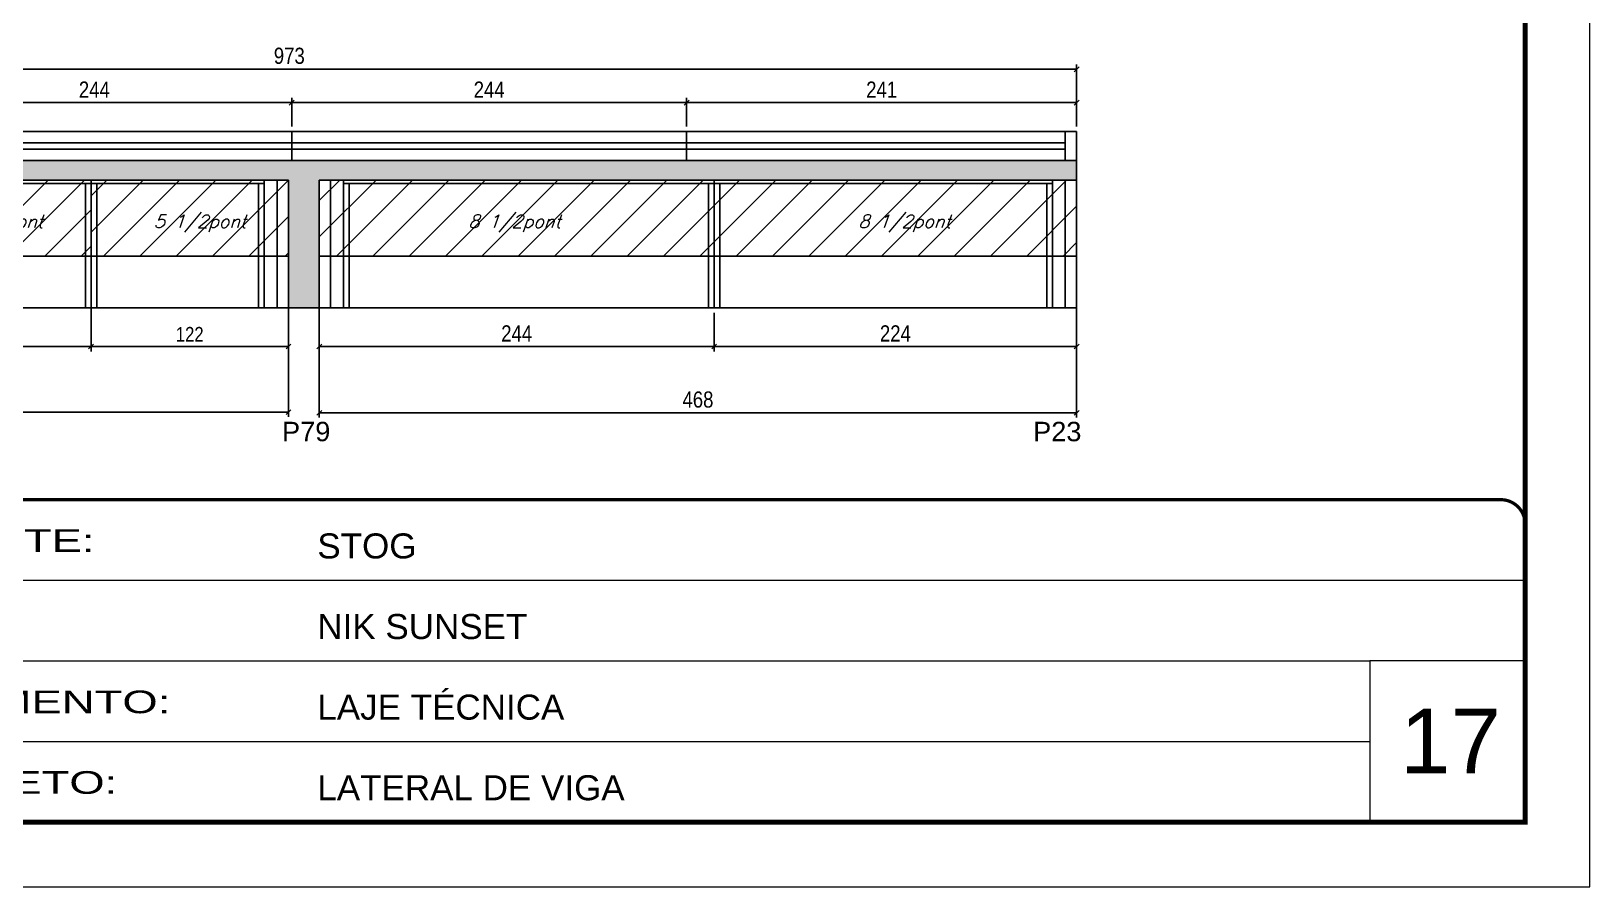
# Model space of a CAD drawing. Extents: x -10448 to -1189, y -11772 to 17235.
# Drawn here: x -9926 to -8963, y 11200 to 11729 of the extents above; entities that cross this region are included whole.
import ezdxf

# ---------------------------------------------------------------- set-up
doc = ezdxf.new("R2010")
doc.units = 0
doc.linetypes.add('CONTINUO', pattern=[0])
doc.linetypes.add('DASHED', pattern=[0.75, 0.5, -0.25])
for name, color, linetype in [('5', 5, 'Continuous'), ('COTA', 241, 'Continuous'), ('Painéis', 200, 'Continuous'), ('Reaproveitamento', 251, 'Continuous'), ('SARR_2.2x7', 40, 'Continuous'), ('SARR_3.5x7', 81, 'Continuous'), ('texto', 7, 'Continuous')]:
    doc.layers.add(name, color=color, linetype=linetype)
for name, color, linetype, lineweight in [('CARIMBO', 255, 'Continuous', 9), ('Folhas', 255, 'Continuous', 9), ('SARRAFO DE PRESSAO', 251, 'DASHED', 9)]:
    doc.layers.add(name, color=color, linetype=linetype, lineweight=lineweight)
doc.styles.add('ARIAL', font='arial.ttf')
doc.styles.add('COTA TECNICA', font='techl___.ttf', dxfattribs={"height": 10})
doc.styles.add('COTA TECNICA-50', font='techl___.ttf', dxfattribs={"height": 9})
doc.styles.add('Romans', font='romans.shx')
doc.styles.get("Standard").update_dxf_attribs({"font": 'arial.ttf'})
doc.styles.add('Tecnologia', font='')
doc.styles.get('Tecnologia').set_extended_font_data('Forgotten Futurist')
doc.dimstyles.new('COTA PAINEL-50', dxfattribs={"dimtxt": 9, "dimasz": 3, "dimexe": 3, "dimexo": 3, "dimgap": 3, "dimtad": 1, "dimdec": 1, "dimzin": 12, "dimdsep": 46, "dimtxsty": 'COTA TECNICA-50', "dimblk1": 'OBLIQUE', "dimblk2": 'OBLIQUE', "dimsah": 1, "dimcen": 0.9, "dimclrd": 4, "dimclre": 4, "dimclrt": 240, "dimadec": 1, "dimazin": 3, "dimtfac": 1, "dimtdec": 1, "dimtmove": 0, "dimatfit": 3, "dimfxl": 1, "dimtolj": 1, "dimtzin": 12, "dimarcsym": 0})
doc.dimstyles.new('PAINEL', dxfattribs={"dimtxt": 10, "dimasz": 3, "dimexe": 3, "dimexo": 3, "dimgap": 3, "dimtad": 1, "dimdec": 1, "dimzin": 12, "dimdsep": 46, "dimtxsty": 'COTA TECNICA', "dimblk1": 'OBLIQUE', "dimblk2": 'OBLIQUE', "dimsah": 1, "dimcen": 0.9, "dimclrd": 4, "dimclre": 4, "dimclrt": 240, "dimadec": 1, "dimazin": 3, "dimtfac": 1, "dimtdec": 1, "dimtmove": 0, "dimatfit": 3, "dimfxl": 1, "dimtolj": 1, "dimtzin": 12, "dimarcsym": 0})
pattern_1 = [(45, (-142634.457, -11523.368), (-11.2253202, 11.2253202), [])]

# ---------------------------------------------------------------- blocks, each defined once
blk = doc.blocks.new('9999999999')
at = {"color": 30, "linetype": 'CONTINUO'}
for p, q in [((98564.56, 34379.64), (99583.98, 34379.64)), ((98564.56, 34329.83), (99487.98, 34329.83)), ((99583.98, 34329.83), (99487.98, 34329.83)), ((99487.98, 34329.83), (99487.98, 34230.21)), ((98564.56, 34280.02), (99487.98, 34280.02))]:
    blk.add_line(p, q, dxfattribs=at)
at = {"color": 30, "linetype": 'CONTINUO', "const_width": 2}
blk.add_lwpolyline([(99583.98, 34230.21), (99583.98, 34414.45, 0.414214), (99568.98, 34429.45), (98228.98, 34429.45, 0.414214), (98213.98, 34414.45), (98213.98, 34245.21, 0.414214), (98228.98, 34230.21), (99583.98, 34230.21)], format="xyb", dxfattribs=at)
at = {"layer": 'Folhas'}
blk.add_lwpolyline([(98138.98, 34190.21), (99623.98, 34190.21), (99623.98, 35240.21), (98138.98, 35240.21)], close=True, dxfattribs=at)
at = {"layer": 'Folhas', "color": 30, "const_width": 3}
blk.add_lwpolyline([(98213.98, 34230.21), (99583.98, 34230.21), (99583.98, 35200.21), (98213.98, 35200.21)], close=True, dxfattribs=at)
at = {"color": 7, "linetype": 'Continuous', "ltscale": 5, "style": 'ARIAL'}
for s, height, p in [('STOG', 15.483, (98837.68, 34393.13)), ('NIK SUNSET', 15.483, (98837.68, 34343.32)), ('LAJE TÉCNICA', 15.4829, (98837.68, 34293.51)), ('LATERAL DE VIGA', 15.4829, (98837.68, 34243.7))]:
    blk.add_text(s, height=height, dxfattribs=at).set_placement(p)
at = {"layer": 'Folhas', "color": 7, "style": 'Tecnologia', "width": 1.5}
for s, p in [('CLIENTE:', (98573.65, 34397.17)), ('PAVIMENTO:', (98573.65, 34297.5)), ('PROJETO:', (98573.65, 34247.69))]:
    blk.add_text(s, height=14, dxfattribs=at).set_placement(p)
blk = doc.blocks.new('_Oblique')
at = {"color": 0, "linetype": 'ByBlock', "lineweight": -2}
blk.add_line((-0.5, -0.5), (0.5, 0.5), dxfattribs=at)
blk = doc.blocks.new('*D453')
at = {"layer": 'COTA', "color": 4, "linetype": 'ByBlock', "lineweight": -2, "transparency": 16777216}
for p, q in [((-9748.39, 11554.68), (-9748.39, 11489.88)), ((-9280.39, 11554.68), (-9280.39, 11489.88)), ((-9280.39, 11492.88), (-9748.39, 11492.88))]:
    blk.add_line(p, q, dxfattribs=at)
at = {"layer": 'Defpoints', "color": 0, "linetype": 'ByBlock', "transparency": 16777216}
for p in [(-9748.39, 11557.68), (-9280.39, 11557.68), (-9748.39, 11492.88)]:
    blk.add_point(p, dxfattribs=at)
at = {"layer": 'COTA', "color": 4, "linetype": 'ByBlock', "lineweight": -2, "transparency": 16777216, "xscale": 3, "yscale": 3, "zscale": 3, "rotation": 180}
blk.add_blockref('_Oblique', (-9748.39, 11492.88), dxfattribs=at)
at = {"layer": 'COTA', "color": 4, "linetype": 'ByBlock', "lineweight": -2, "transparency": 16777216, "xscale": 3, "yscale": 3, "zscale": 3}
blk.add_blockref('_Oblique', (-9280.39, 11492.88), dxfattribs=at)
at = {"layer": 'COTA', "color": 240, "linetype": 'ByBlock', "transparency": 16777216, "insert": (-9514.39, 11501), "char_height": 10, "attachment_point": 5, "style": 'COTA TECNICA'}
blk.add_mtext('\\A1;468', dxfattribs=at)
blk = doc.blocks.new('*D454')
at = {"layer": 'COTA', "color": 4, "linetype": 'ByBlock', "lineweight": -2, "transparency": 16777216}
for p, q in [((-10235.43, 11554.68), (-10235.43, 11490.29)), ((-9767.43, 11554.68), (-9767.43, 11490.29)), ((-9767.43, 11493.29), (-10235.43, 11493.29))]:
    blk.add_line(p, q, dxfattribs=at)
at = {"layer": 'Defpoints', "color": 0, "linetype": 'ByBlock', "transparency": 16777216}
for p in [(-10235.43, 11557.68), (-9767.43, 11557.68), (-10235.43, 11493.29)]:
    blk.add_point(p, dxfattribs=at)
at = {"layer": 'COTA', "color": 4, "linetype": 'ByBlock', "lineweight": -2, "transparency": 16777216, "xscale": 3, "yscale": 3, "zscale": 3, "rotation": 180}
blk.add_blockref('_Oblique', (-10235.43, 11493.29), dxfattribs=at)
at = {"layer": 'COTA', "color": 4, "linetype": 'ByBlock', "lineweight": -2, "transparency": 16777216, "xscale": 3, "yscale": 3, "zscale": 3}
blk.add_blockref('_Oblique', (-9767.43, 11493.29), dxfattribs=at)
at = {"layer": 'COTA', "color": 240, "linetype": 'ByBlock', "transparency": 16777216, "insert": (-10001.43, 11501.41), "char_height": 10, "attachment_point": 5, "style": 'COTA TECNICA'}
blk.add_mtext('\\A1;468', dxfattribs=at)
blk = doc.blocks.new('*D457')
at = {"layer": 'COTA', "color": 4, "lineweight": -2, "transparency": 16777216}
for p, q in [((-9521.39, 11669.68), (-9521.39, 11687.51)), ((-9280.39, 11684.51), (-9521.39, 11684.51)), ((-9280.39, 11669.68), (-9280.39, 11687.51))]:
    blk.add_line(p, q, dxfattribs=at)
at = {"layer": 'Defpoints', "color": 0, "transparency": 16777216}
for p in [(-9521.39, 11684.51), (-9521.39, 11666.68), (-9280.39, 11666.68)]:
    blk.add_point(p, dxfattribs=at)
at = {"layer": 'COTA', "color": 4, "lineweight": -2, "transparency": 16777216, "xscale": 3, "yscale": 3, "zscale": 3, "rotation": 180}
blk.add_blockref('_Oblique', (-9521.39, 11684.51), dxfattribs=at)
at = {"layer": 'COTA', "color": 4, "lineweight": -2, "transparency": 16777216, "xscale": 3, "yscale": 3, "zscale": 3}
blk.add_blockref('_Oblique', (-9280.39, 11684.51), dxfattribs=at)
at = {"layer": 'COTA', "color": 240, "transparency": 16777216, "insert": (-9400.89, 11692.58), "char_height": 10, "attachment_point": 5, "style": 'COTA TECNICA'}
blk.add_mtext('\\A1;241', dxfattribs=at)
blk = doc.blocks.new('*D458')
at = {"layer": 'COTA', "color": 4, "lineweight": -2, "transparency": 16777216}
for p, q in [((-9765.39, 11669.68), (-9765.39, 11687.51)), ((-9521.39, 11684.51), (-9765.39, 11684.51)), ((-9521.39, 11669.68), (-9521.39, 11687.51))]:
    blk.add_line(p, q, dxfattribs=at)
at = {"layer": 'Defpoints', "color": 0, "transparency": 16777216}
for p in [(-9765.39, 11684.51), (-9765.39, 11666.68), (-9521.39, 11666.68)]:
    blk.add_point(p, dxfattribs=at)
at = {"layer": 'COTA', "color": 4, "lineweight": -2, "transparency": 16777216, "xscale": 3, "yscale": 3, "zscale": 3, "rotation": 180}
blk.add_blockref('_Oblique', (-9765.39, 11684.51), dxfattribs=at)
at = {"layer": 'COTA', "color": 4, "lineweight": -2, "transparency": 16777216, "xscale": 3, "yscale": 3, "zscale": 3}
blk.add_blockref('_Oblique', (-9521.39, 11684.51), dxfattribs=at)
at = {"layer": 'COTA', "color": 240, "transparency": 16777216, "insert": (-9643.39, 11692.58), "char_height": 10, "attachment_point": 5, "style": 'COTA TECNICA'}
blk.add_mtext('\\A1;244', dxfattribs=at)
blk = doc.blocks.new('*D459')
at = {"layer": 'COTA', "color": 4, "lineweight": -2, "transparency": 16777216}
for p, q in [((-10009.39, 11669.68), (-10009.39, 11687.51)), ((-9765.39, 11684.51), (-10009.39, 11684.51)), ((-9765.39, 11669.68), (-9765.39, 11687.51))]:
    blk.add_line(p, q, dxfattribs=at)
at = {"layer": 'Defpoints', "color": 0, "transparency": 16777216}
for p in [(-10009.39, 11684.51), (-10009.39, 11666.68), (-9765.39, 11666.68)]:
    blk.add_point(p, dxfattribs=at)
at = {"layer": 'COTA', "color": 4, "lineweight": -2, "transparency": 16777216, "xscale": 3, "yscale": 3, "zscale": 3, "rotation": 180}
blk.add_blockref('_Oblique', (-10009.39, 11684.51), dxfattribs=at)
at = {"layer": 'COTA', "color": 4, "lineweight": -2, "transparency": 16777216, "xscale": 3, "yscale": 3, "zscale": 3}
blk.add_blockref('_Oblique', (-9765.39, 11684.51), dxfattribs=at)
at = {"layer": 'COTA', "color": 240, "transparency": 16777216, "insert": (-9887.39, 11692.58), "char_height": 10, "attachment_point": 5, "style": 'COTA TECNICA'}
blk.add_mtext('\\A1;244', dxfattribs=at)
blk = doc.blocks.new('*D444')
at = {"layer": 'COTA', "color": 4, "lineweight": -2, "transparency": 16777216}
for p, q in [((-10253.43, 11669.68), (-10253.43, 11708.16)), ((-9280.39, 11705.16), (-10253.43, 11705.16)), ((-9280.39, 11669.68), (-9280.39, 11708.16))]:
    blk.add_line(p, q, dxfattribs=at)
at = {"layer": 'Defpoints', "color": 0, "transparency": 16777216}
for p in [(-10253.43, 11705.16), (-10253.43, 11666.68), (-9280.39, 11666.68)]:
    blk.add_point(p, dxfattribs=at)
at = {"layer": 'COTA', "color": 4, "lineweight": -2, "transparency": 16777216, "xscale": 3, "yscale": 3, "zscale": 3, "rotation": 180}
blk.add_blockref('_Oblique', (-10253.43, 11705.16), dxfattribs=at)
at = {"layer": 'COTA', "color": 4, "lineweight": -2, "transparency": 16777216, "xscale": 3, "yscale": 3, "zscale": 3}
blk.add_blockref('_Oblique', (-9280.39, 11705.16), dxfattribs=at)
at = {"layer": 'COTA', "color": 240, "transparency": 16777216, "insert": (-9766.91, 11713.41), "char_height": 10, "attachment_point": 5, "style": 'COTA TECNICA'}
blk.add_mtext('\\A1;973', dxfattribs=at)
blk = doc.blocks.new('*D472')
at = {"layer": 'COTA', "color": 4, "linetype": 'ByBlock', "lineweight": -2, "transparency": 16777216}
for p, q in [((-9889.43, 11586.68), (-9889.43, 11530.84)), ((-9991.43, 11554.68), (-9991.43, 11530.84)), ((-9889.43, 11533.84), (-9991.43, 11533.84))]:
    blk.add_line(p, q, dxfattribs=at)
at = {"layer": 'Defpoints', "color": 0, "linetype": 'ByBlock', "transparency": 16777216}
for p in [(-9889.43, 11589.68), (-9991.43, 11557.68), (-9991.43, 11533.84)]:
    blk.add_point(p, dxfattribs=at)
at = {"layer": 'COTA', "color": 4, "linetype": 'ByBlock', "lineweight": -2, "transparency": 16777216, "xscale": 3, "yscale": 3, "zscale": 3, "rotation": 180}
blk.add_blockref('_Oblique', (-9991.43, 11533.84), dxfattribs=at)
at = {"layer": 'COTA', "color": 4, "linetype": 'ByBlock', "lineweight": -2, "transparency": 16777216, "xscale": 3, "yscale": 3, "zscale": 3}
blk.add_blockref('_Oblique', (-9889.43, 11533.84), dxfattribs=at)
at = {"layer": 'COTA', "color": 240, "linetype": 'ByBlock', "transparency": 16777216, "insert": (-9940.43, 11541.94), "char_height": 10, "attachment_point": 5, "style": 'COTA TECNICA'}
blk.add_mtext('\\A1;102', dxfattribs=at)
blk = doc.blocks.new('*D474')
at = {"layer": 'COTA', "color": 4, "linetype": 'ByBlock', "lineweight": -2, "transparency": 16777216}
for p, q in [((-9889.43, 11573.95), (-9889.43, 11530.84)), ((-9767.43, 11573.95), (-9767.43, 11530.84)), ((-9889.43, 11533.84), (-9767.43, 11533.84))]:
    blk.add_line(p, q, dxfattribs=at)
at = {"layer": 'Defpoints', "color": 0, "linetype": 'ByBlock', "transparency": 16777216}
for p in [(-9889.43, 11576.95), (-9767.43, 11576.95), (-9767.43, 11533.84)]:
    blk.add_point(p, dxfattribs=at)
at = {"layer": 'COTA', "color": 4, "linetype": 'ByBlock', "lineweight": -2, "transparency": 16777216, "xscale": 3, "yscale": 3, "zscale": 3, "rotation": 180}
blk.add_blockref('_Oblique', (-9889.43, 11533.84), dxfattribs=at)
at = {"layer": 'COTA', "color": 4, "linetype": 'ByBlock', "lineweight": -2, "transparency": 16777216, "xscale": 3, "yscale": 3, "zscale": 3}
blk.add_blockref('_Oblique', (-9767.43, 11533.84), dxfattribs=at)
at = {"layer": 'COTA', "color": 240, "linetype": 'ByBlock', "transparency": 16777216, "insert": (-9828.43, 11541.39), "char_height": 9, "attachment_point": 5, "style": 'COTA TECNICA-50'}
blk.add_mtext('\\A1;122', dxfattribs=at)
blk = doc.blocks.new('*D476')
at = {"layer": 'COTA', "color": 4, "linetype": 'ByBlock', "lineweight": -2, "transparency": 16777216}
for p, q in [((-9280.39, 11586.68), (-9280.39, 11530.84)), ((-9504.39, 11554.68), (-9504.39, 11530.84)), ((-9280.39, 11533.84), (-9504.39, 11533.84))]:
    blk.add_line(p, q, dxfattribs=at)
at = {"layer": 'Defpoints', "color": 0, "linetype": 'ByBlock', "transparency": 16777216}
for p in [(-9280.39, 11589.68), (-9504.39, 11557.68), (-9504.39, 11533.84)]:
    blk.add_point(p, dxfattribs=at)
at = {"layer": 'COTA', "color": 4, "linetype": 'ByBlock', "lineweight": -2, "transparency": 16777216, "xscale": 3, "yscale": 3, "zscale": 3, "rotation": 180}
blk.add_blockref('_Oblique', (-9504.39, 11533.84), dxfattribs=at)
at = {"layer": 'COTA', "color": 4, "linetype": 'ByBlock', "lineweight": -2, "transparency": 16777216, "xscale": 3, "yscale": 3, "zscale": 3}
blk.add_blockref('_Oblique', (-9280.39, 11533.84), dxfattribs=at)
at = {"layer": 'COTA', "color": 240, "linetype": 'ByBlock', "transparency": 16777216, "insert": (-9392.39, 11541.91), "char_height": 10, "attachment_point": 5, "style": 'COTA TECNICA'}
blk.add_mtext('\\A1;224', dxfattribs=at)
blk = doc.blocks.new('*D475')
at = {"layer": 'COTA', "color": 4, "linetype": 'ByBlock', "lineweight": -2, "transparency": 16777216}
for p, q in [((-9748.39, 11586.68), (-9748.39, 11530.84)), ((-9504.39, 11554.68), (-9504.39, 11530.84)), ((-9504.39, 11533.84), (-9748.39, 11533.84))]:
    blk.add_line(p, q, dxfattribs=at)
at = {"layer": 'Defpoints', "color": 0, "linetype": 'ByBlock', "transparency": 16777216}
for p in [(-9748.39, 11589.68), (-9504.39, 11557.68), (-9748.39, 11533.84)]:
    blk.add_point(p, dxfattribs=at)
at = {"layer": 'COTA', "color": 4, "linetype": 'ByBlock', "lineweight": -2, "transparency": 16777216, "xscale": 3, "yscale": 3, "zscale": 3, "rotation": 180}
blk.add_blockref('_Oblique', (-9748.39, 11533.84), dxfattribs=at)
at = {"layer": 'COTA', "color": 4, "linetype": 'ByBlock', "lineweight": -2, "transparency": 16777216, "xscale": 3, "yscale": 3, "zscale": 3}
blk.add_blockref('_Oblique', (-9504.39, 11533.84), dxfattribs=at)
at = {"layer": 'COTA', "color": 240, "linetype": 'ByBlock', "transparency": 16777216, "insert": (-9626.39, 11541.91), "char_height": 10, "attachment_point": 5, "style": 'COTA TECNICA'}
blk.add_mtext('\\A1;244', dxfattribs=at)

msp = doc.modelspace()

# ---------------------------------------------------------------- hatches: boundary and pattern name
at = {"layer": 'COTA', "linetype": 'ByBlock'}
h = msp.add_hatch(dxfattribs=at)
h.set_pattern_fill('AR-CONC', color=256, scale=0.03)
h.set_pattern_definition([(50, (56.461, -2683.739), (5.4655401, -0.4781726), [0.5715, -6.2865]), (355, (56.461, -2683.739), (-1.0573026, 5.7317054), [0.4572, -5.0292175]), (100.451445, (56.9164, -2683.7787), (4.4082374, 5.2535326), [0.4857003, -5.3427073]), (46.1842, (56.461, -2682.215), (8.1323712, -1.2612698), [0.85725, -9.42975]), (96.63556, (57.139, -2682.32), (7.122124, 7.4227837), [0.7285507, -8.0140682]), (351.18415, (56.461, -2682.215), (7.122124, 7.4227837), [0.685799, -7.543792]), (21, (57.223, -2682.596), (4.5484317, -3.067956), [0.5715, -6.2865]), (326, (57.223, -2682.596), (1.8540609, 5.525639), [0.4572, -5.0292]), (71.451445, (57.602, -2682.8515), (6.4024926, 2.457683), [0.4857003, -5.3426981]), (37.5, (56.461, -2683.7389), (0.0926581, 2.53665117), [0, -4.96824, 0, -5.1054, 0, -5.04825]), (7.5, (56.461, -2683.739), (2.00458988, 3.00541724), [0, -2.91084, 0, -4.85394, 0, -1.92405]), (327.5, (54.7617, -2683.7389), (4.06771786, -0.17186232), [0, -1.905, 0, -5.9436, 0, -7.8867]), (317.5, (53.9997, -2683.739), (4.44387544, 0.7627947), [0, -2.4765, 0, -3.94716, 0, -5.6007])])
h.paths.add_polyline_path([(-9767.43, 11636.68), (-9767.43, 11557.68), (-9748.39, 11557.68), (-9748.39, 11636.68), (-9464.89, 11636.68), (-9280.39, 11636.68), (-9280.39, 11648.68), (-10235.43, 11648.68), (-10235.43, 11636.68), (-9988.43, 11636.68)])
at = {"layer": 'Reaproveitamento'}
h = msp.add_hatch(dxfattribs=at)
h.set_pattern_fill('ANSI31', color=256, scale=5)
h.paths.add_polyline_path([(-9889.43, 11636.68), (-9988.43, 11636.68), (-9991.43, 11636.68), (-9991.43, 11589.68), (-9988.43, 11589.68), (-9889.43, 11589.68)])
at = {"layer": 'Reaproveitamento', "linetype": 'ByBlock'}
h = msp.add_hatch(dxfattribs=at)
h.set_pattern_fill('ANSI31', color=256, scale=5)
h.set_pattern_definition([(45, (-142621.305, -11523.368), (-11.2253202, 11.2253202), [])])
h.paths.add_polyline_path([(-9767.43, 11589.68), (-9767.43, 11636.68), (-9889.43, 11636.68), (-9889.43, 11589.68)])
h = msp.add_hatch(dxfattribs=at)
h.set_pattern_fill('ANSI31', color=256, scale=5)
h.set_pattern_definition(pattern_1)
h.paths.add_polyline_path([(-9748.39, 11636.68), (-9748.39, 11589.68), (-9504.39, 11589.68), (-9504.39, 11636.68)])
h = msp.add_hatch(dxfattribs=at)
h.set_pattern_fill('ANSI31', color=256, scale=5)
h.set_pattern_definition(pattern_1)
h.paths.add_polyline_path([(-9280.39, 11589.68), (-9280.39, 11636.68), (-9504.39, 11636.68), (-9504.39, 11589.68)])

# ---------------------------------------------------------------- linework, layer by layer
at = {"layer": 'COTA', "linetype": 'ByBlock'}
msp.add_line((-9748.39, 11557.68), (-9767.43, 11557.68), dxfattribs=at)
at = {"layer": 'Painéis', "linetype": 'Continuous'}
for p, q in [((-9280.39, 11666.68), (-10253.43, 11666.68)), ((-9280.39, 11648.68), (-10253.43, 11648.68)), ((-9773.83, 11648.68), (-9773.83, 11648.68)), ((-9754.79, 11648.68), (-9754.79, 11648.68))]:
    msp.add_line(p, q, dxfattribs=at)
at = {"layer": 'Painéis'}
for p, q in [((-9765.39, 11648.68), (-9765.39, 11666.68)), ((-9521.39, 11648.68), (-9521.39, 11666.68)), ((-9280.39, 11648.68), (-9280.39, 11666.68))]:
    msp.add_line(p, q, dxfattribs=at)
at = {"layer": 'Painéis', "linetype": 'ByBlock'}
for p, q in [((-9280.39, 11636.68), (-9280.39, 11648.68)), ((-9767.43, 11636.68), (-9988.43, 11636.68)), ((-9889.43, 11557.68), (-9889.43, 11636.68)), ((-9767.43, 11557.68), (-9767.43, 11636.68)), ((-9464.89, 11636.68), (-9748.39, 11636.68)), ((-9748.39, 11557.68), (-9748.39, 11636.68)), ((-9504.39, 11589.68), (-9504.39, 11636.68)), ((-9504.39, 11557.68), (-9504.39, 11636.68)), ((-9280.39, 11636.68), (-9464.89, 11636.68)), ((-9280.39, 11557.68), (-9280.39, 11636.68)), ((-9767.43, 11589.68), (-9988.43, 11589.68)), ((-9280.39, 11589.68), (-9748.39, 11589.68)), ((-9767.43, 11557.68), (-10235.43, 11557.68)), ((-9280.39, 11557.68), (-9748.39, 11557.68))]:
    msp.add_line(p, q, dxfattribs=at)
at = {"layer": 'SARR_2.2x7', "linetype": 'Continuous'}
for p, q in [((-9287.39, 11648.68), (-9287.39, 11666.68)), ((-9765.39, 11659.68), (-10009.39, 11659.68)), ((-9765.39, 11655.68), (-10009.39, 11655.68)), ((-9521.39, 11659.68), (-9765.39, 11659.68)), ((-9521.39, 11655.68), (-9765.39, 11655.68)), ((-9287.39, 11659.68), (-9521.39, 11659.68)), ((-9287.39, 11655.68), (-9521.39, 11655.68)), ((-9889.43, 11634.48), (-9991.43, 11634.48)), ((-9782.43, 11634.48), (-9889.43, 11634.48)), ((-9774.43, 11589.68), (-9774.43, 11636.68)), ((-9741.39, 11589.68), (-9741.39, 11636.68)), ((-9504.39, 11634.48), (-9733.39, 11634.48)), ((-9295.39, 11634.48), (-9504.39, 11634.48)), ((-9287.39, 11589.68), (-9287.39, 11636.68)), ((-9774.43, 11589.68), (-9774.43, 11557.68)), ((-9741.39, 11589.68), (-9741.39, 11557.68)), ((-9287.39, 11589.68), (-9287.39, 11557.68))]:
    msp.add_line(p, q, dxfattribs=at)
at = {"layer": 'SARR_3.5x7'}
for p, q in [((-9892.93, 11634.48), (-9892.93, 11557.68)), ((-9889.43, 11634.48), (-9889.43, 11557.68)), ((-9885.93, 11634.48), (-9885.93, 11557.68)), ((-9785.93, 11634.48), (-9785.93, 11557.68)), ((-9782.43, 11636.68), (-9782.43, 11557.68)), ((-9733.39, 11636.68), (-9733.39, 11557.68)), ((-9729.89, 11634.48), (-9729.89, 11557.68)), ((-9507.89, 11634.48), (-9507.89, 11557.68)), ((-9504.39, 11636.68), (-9504.39, 11557.68)), ((-9504.39, 11636.68), (-9504.39, 11557.68)), ((-9500.89, 11634.48), (-9500.89, 11557.68)), ((-9298.89, 11634.48), (-9298.89, 11557.68)), ((-9295.39, 11636.68), (-9295.39, 11557.68))]:
    msp.add_line(p, q, dxfattribs=at)

# ---------------------------------------------------------------- block references
at = {"layer": 'SARRAFO DE PRESSAO', "color": 6, "linetype": 'ByBlock'}
msp.add_blockref('9999999999', (-108587.26, -22990.28), dxfattribs=at)

# ---------------------------------------------------------------- texts
at = {"layer": '5', "linetype": 'Continuous'}
for s, p in [('P79', (-9771.37, 11475.28)), ('P23', (-9307.26, 11475.28))]:
    msp.add_text(s, height=12, rotation=359.99996, dxfattribs=at).set_placement(p)
at = {"layer": 'CARIMBO', "style": 'ARIAL'}
msp.add_text('17', height=40, dxfattribs=at).set_placement((-9080.42, 11270.07))
at = {"layer": 'texto', "color": 2, "char_height": 8, "attachment_point": 5, "style": 'Romans'}
for s, insert in [('{\\Q19;\\C256;4 1/2pont}', (-9947.58, 11609.9)), ('{\\Q19;\\C256;5 1/2pont}', (-9822.08, 11609.9)), ('{\\Q19;\\C256;8 1/2pont}', (-9627.73, 11609.9)), ('{\\Q19;\\C256;8 1/2pont}', (-9386.73, 11609.9))]:
    msp.add_mtext(s, dxfattribs=dict(at, insert=insert))

# ---------------------------------------------------------------- dimensions: what is measured, and where the dimension line sits
at = {"layer": 'COTA'}
for base, p2, picture, middle in [((-10253.43, 11705.16), (-10253.43, 11666.68), '*D444', (-9766.91, 11713.41)), ((-9521.39, 11684.51), (-9521.39, 11666.68), '*D457', (-9400.89, 11692.58))]:
    dim = msp.add_linear_dim(base=base, p1=(-9280.39, 11666.68), p2=p2, angle=180, dimstyle='PAINEL', dxfattribs=at)
    dim.commit()
    dim.dimension.update_dxf_attribs({"geometry": picture, "text_midpoint": middle})
for base, p1, p2, picture, middle in [((-10009.39, 11684.51), (-9765.39, 11666.68), (-10009.39, 11666.68), '*D459', (-9887.39, 11692.58)), ((-9765.39, 11684.51), (-9521.39, 11666.68), (-9765.39, 11666.68), '*D458', (-9643.39, 11692.58))]:
    dim = msp.add_linear_dim(base=base, p1=p1, p2=p2, angle=180, dimstyle='PAINEL', override={"dimtmove": 1}, dxfattribs=at)
    dim.commit()
    dim.dimension.update_dxf_attribs({"geometry": picture, "text_midpoint": middle})
at = {"layer": 'COTA', "linetype": 'ByBlock'}
for base, p1, p2, picture, middle in [((-9991.43, 11533.84), (-9889.43, 11589.68), (-9991.43, 11557.68), '*D472', (-9940.43, 11541.94)), ((-9748.39, 11533.84), (-9504.39, 11557.68), (-9748.39, 11589.68), '*D475', (-9626.39, 11541.91)), ((-10235.43, 11493.29), (-9767.43, 11557.68), (-10235.43, 11557.68), '*D454', (-10001.43, 11501.41)), ((-9748.39, 11492.88), (-9280.39, 11557.68), (-9748.39, 11557.68), '*D453', (-9514.39, 11501))]:
    dim = msp.add_linear_dim(base=base, p1=p1, p2=p2, angle=180, dimstyle='PAINEL', dxfattribs=at)
    dim.commit()
    dim.dimension.update_dxf_attribs({"geometry": picture, "text_midpoint": middle})
dim = msp.add_linear_dim(base=(-9504.39, 11533.84), p1=(-9280.39, 11589.68), p2=(-9504.39, 11557.68), angle=180, dimstyle='PAINEL', override={"dimtmove": 1}, dxfattribs=at)
dim.commit()
dim.dimension.update_dxf_attribs({"geometry": '*D476', "text_midpoint": (-9392.39, 11541.91)})
dim = msp.add_linear_dim(base=(-9767.43, 11533.84), p1=(-9889.43, 11576.95), p2=(-9767.43, 11576.95), dimstyle='COTA PAINEL-50', dxfattribs=at)
dim.commit()
dim.dimension.update_dxf_attribs({"geometry": '*D474', "text_midpoint": (-9828.43, 11541.39)})

doc.saveas('drawing.dxf')
